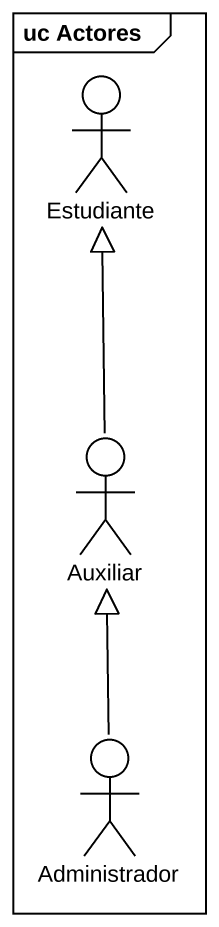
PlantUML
@startuml
mainframe uc Actores
actor Estudiante
actor Auxiliar
actor Administrador
Auxiliar -up-|> Estudiante
Administrador -up-|> Auxiliar
@enduml
